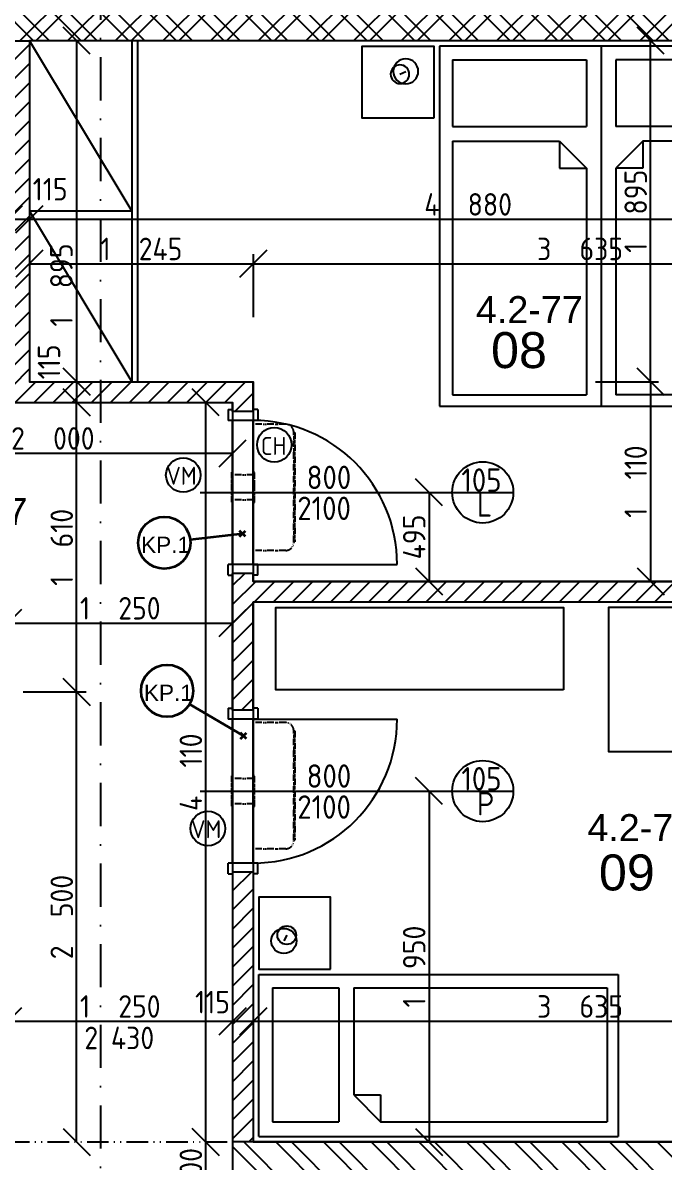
# Model space of a CAD drawing. Extents: x 4511820 to 5180432, y -1526536 to -944957.
# Drawn here: x 4988954 to 4992522, y -1056091 to -1049758 of the extents above; entities that cross this region are included whole.
import ezdxf

# ---------------------------------------------------------------- set-up
doc = ezdxf.new("R2010")
doc.units = 0
doc.header["$MEASUREMENT"] = 0
doc.linetypes.add('ACAD_ISO12W100', pattern=[22, 12, -3, 0.5, -3, 0.5, -3])
doc.linetypes.add('BODKOCIARKOVANA_3', pattern=[5.6, 3, -1.3, 0, -1.3])
doc.layers.get('0').update_dxf_attribs({"linetype": 'CONTINUOUS'})
doc.layers.get('Defpoints').update_dxf_attribs({"color": 61, "linetype": 'CONTINUOUS'})
for name, color, linetype in [('DVERE', 45, 'CONTINUOUS'), ('KÓTY', 4, 'CONTINUOUS'), ('MÚRY', 1, 'CONTINUOUS'), ('osi', 253, 'CONTINUOUS'), ('Plochy', 41, 'CONTINUOUS'), ('POPIS', 7, 'CONTINUOUS'), ('TENKÁ', 7, 'CONTINUOUS'), ('ZARIADENIE', 47, 'CONTINUOUS'), ('ZZ-chladenie', 133, 'CONTINUOUS'), ('zz-vetr', 52, 'CONTINUOUS'), ('ŠRAFY', 82, 'CONTINUOUS')]:
    doc.layers.add(name, color=color, linetype=linetype)
doc.layers.add('preklady', color=74, linetype='CONTINUOUS', lineweight=35)
doc.styles.add('ARIAL', font='arial.ttf')
doc.styles.add('STYLE1', font='isocp.shx')
doc.dimstyles.new('STANDARD-50', dxfattribs={"dimtxt": 125, "dimasz": 150, "dimexe": 10, "dimexo": 200, "dimgap": 20, "dimtad": 1, "dimdsep": 46, "dimlunit": 6, "dimtxsty": 'STYLE1', "dimblk1": 'OBLIQUE', "dimblk2": 'OBLIQUE', "dimsah": 1, "dimcen": 2.5, "dimse1": 1, "dimse2": 1, "dimadec": 0, "dimazin": 0, "dimtfac": 1, "dimtmove": 1, "dimatfit": 3, "dimldrblk": 'OBLIQUE', "dimfxl": 1, "dimtolj": 1, "dimtzin": 0, "dimarcsym": 0})
pattern_1 = [(45, (515270.5, 400718.02), (-53.0330086, 53.0330086), [])]
pattern_2 = [(135, (462343.18, 70767), (-132.5825215, -132.5825215), []), (135, (462343.18, 70855.4), (-132.5825215, -132.5825215), [])]

# ---------------------------------------------------------------- blocks, each defined once
blk = doc.blocks.new('DVOJPOSTEL')
at = {"layer": 'ZARIADENIE', "ltscale": 0.25}
for p, q in [((4444359, -1314665.2), (4444359, -1312665.2)), ((4444359, -1312665.2), (4446159, -1312665.2)), ((4445259, -1312665.2), (4445259, -1314665.2)), ((4446159, -1312665.2), (4446159, -1314665.2)), ((4444139.6, -1312821.2), (4444171.8, -1312805.1)), ((4446378.4, -1312821.2), (4446346.2, -1312805.1)), ((4446159, -1314665.2), (4444359, -1314665.2))]:
    blk.add_line(p, q, dxfattribs=at)
at = {"layer": 'ZARIADENIE', "color": 76, "ltscale": 0.25}
for p, q in [((4444432.3, -1312741.6), (4445177.9, -1312741.6)), ((4444432.3, -1312741.6), (4444432.3, -1313110.9)), ((4445177.9, -1312741.6), (4445177.9, -1313110.9)), ((4446085.7, -1312741.6), (4445340.1, -1312741.6)), ((4445340.1, -1312741.6), (4445340.1, -1313110.9)), ((4446085.7, -1312741.6), (4446085.7, -1313110.9)), ((4444432.3, -1313110.9), (4445177.9, -1313110.9)), ((4446085.7, -1313110.9), (4445340.1, -1313110.9)), ((4444432.3, -1313193.6), (4444432.3, -1314603.6)), ((4444432.3, -1313193.6), (4445027.9, -1313193.6)), ((4445027.9, -1313193.6), (4445177.9, -1313343.6)), ((4445027.9, -1313193.6), (4445027.9, -1313343.6)), ((4445490.1, -1313193.6), (4445340.1, -1313343.6)), ((4446085.7, -1313193.6), (4445490.1, -1313193.6)), ((4445490.1, -1313193.6), (4445490.1, -1313343.6)), ((4446085.7, -1313193.6), (4446085.7, -1314603.6)), ((4445027.9, -1313343.6), (4445177.9, -1313343.6)), ((4445177.9, -1313343.6), (4445177.9, -1314603.6)), ((4445340.1, -1313343.6), (4445340.1, -1314603.6)), ((4445490.1, -1313343.6), (4445340.1, -1313343.6)), ((4444432.3, -1314603.6), (4445177.9, -1314603.6)), ((4446085.7, -1314603.6), (4445340.1, -1314603.6))]:
    blk.add_line(p, q, dxfattribs=at)
at = {"layer": 'ZARIADENIE'}
for points in [[(4444329, -1313065.2), (4443929, -1313065.2), (4443929, -1312665.2), (4444329, -1312665.2)], [(4446189, -1313065.2), (4446589, -1313065.2), (4446589, -1312665.2), (4446189, -1312665.2)]]:
    blk.add_lwpolyline(points, close=True, dxfattribs=at)
at = {"layer": 'ZARIADENIE', "ltscale": 0.25}
for centre, radius in [((4444139.6, -1312821.2), 51.9), ((4444171.8, -1312805.1), 69.7), ((4446346.2, -1312805.1), 69.7), ((4446378.4, -1312821.2), 51.9)]:
    blk.add_circle(centre, radius, dxfattribs=at)
blk = doc.blocks.new('JEDNOPOSTEL')
at = {"layer": 'ZARIADENIE', "ltscale": 0.25}
for p, q in [((4449069, -1322230.2), (4447069, -1322230.2)), ((4447069, -1323130.2), (4447069, -1322230.2)), ((4449069, -1322230.2), (4449069, -1323130.2)), ((4449069, -1323130.2), (4447069, -1323130.2)), ((4448913, -1323349.6), (4448929.1, -1323317.4))]:
    blk.add_line(p, q, dxfattribs=at)
at = {"layer": 'ZARIADENIE', "color": 76, "ltscale": 0.25}
for p, q in [((4448390.6, -1322311.3), (4447130.6, -1322311.3)), ((4447130.6, -1323056.9), (4447130.6, -1322311.3)), ((4448540.6, -1322461.3), (4448390.6, -1322311.3)), ((4448390.6, -1322461.3), (4448390.6, -1322311.3)), ((4448992.6, -1322311.3), (4448623.3, -1322311.3)), ((4448623.3, -1323056.9), (4448623.3, -1322311.3)), ((4448992.6, -1323056.9), (4448992.6, -1322311.3)), ((4448540.6, -1322461.3), (4448390.6, -1322461.3)), ((4448540.6, -1323056.9), (4448540.6, -1322461.3)), ((4448540.6, -1323056.9), (4447130.6, -1323056.9)), ((4448992.6, -1323056.9), (4448623.3, -1323056.9))]:
    blk.add_line(p, q, dxfattribs=at)
at = {"layer": 'ZARIADENIE'}
blk.add_lwpolyline([(4448669, -1323160.2), (4448669, -1323560.2), (4449069, -1323560.2), (4449069, -1323160.2)], close=True, dxfattribs=at)
at = {"layer": 'ZARIADENIE', "ltscale": 0.25}
for centre, radius in [((4448929.1, -1323317.4), 69.7), ((4448913, -1323349.6), 51.9)]:
    blk.add_circle(centre, radius, dxfattribs=at)
blk = doc.blocks.new('_OBLIQUE')
at = {"color": 0, "linetype": 'ByBlock'}
blk.add_line((-0.5, -0.5), (0.5, 0.5), dxfattribs=at)
blk = doc.blocks.new('*D20920')
at = {"layer": 'Defpoints', "color": 0}
for p in [(4990321.5, -1054028.2), (4990321.5, -1055978.2), (4991213.5, -1055978.2)]:
    blk.add_point(p, dxfattribs=at)
at = {"layer": 'KÓTY', "color": 0, "lineweight": -2}
blk.add_line((4991213.5, -1054028.2), (4991213.5, -1055978.2), dxfattribs=at)
at = {"layer": 'KÓTY', "color": 0, "linetype": 'ByBlock', "lineweight": -2, "xscale": 150, "yscale": 150, "zscale": 150}
for p, rotation in [((4991213.5, -1054028.2), 90), ((4991213.5, -1055978.2), 270)]:
    blk.add_blockref('_OBLIQUE', p, dxfattribs=dict(at, rotation=rotation))
at = {"layer": 'KÓTY', "color": 0, "insert": (4991131, -1055003.2), "char_height": 125, "attachment_point": 5, "rotation": 90, "style": 'STYLE1'}
blk.add_mtext('\\A1;1ﾠ950', dxfattribs=at)
blk = doc.blocks.new('*D20921')
at = {"layer": 'Defpoints', "color": 0}
for p in [(4990321.5, -1052368.2), (4990321.5, -1052863.2), (4991213.5, -1052863.2)]:
    blk.add_point(p, dxfattribs=at)
at = {"layer": 'KÓTY', "color": 0, "lineweight": -2}
blk.add_line((4991213.5, -1052368.2), (4991213.5, -1052863.2), dxfattribs=at)
at = {"layer": 'KÓTY', "color": 0, "linetype": 'ByBlock', "lineweight": -2, "xscale": 150, "yscale": 150, "zscale": 150}
for p, rotation in [((4991213.5, -1052368.2), 90), ((4991213.5, -1052863.2), 270)]:
    blk.add_blockref('_OBLIQUE', p, dxfattribs=dict(at, rotation=rotation))
at = {"layer": 'KÓTY', "color": 0, "insert": (4991131, -1052615.7), "char_height": 125, "attachment_point": 5, "rotation": 90, "style": 'STYLE1'}
blk.add_mtext('\\A1;495', dxfattribs=at)
blk = doc.blocks.new('*D20932')
at = {"layer": 'Defpoints', "color": 0}
for p in [(4990236, -1051097.5), (4988991, -1051753.2), (4990236, -1051753.2)]:
    blk.add_point(p, dxfattribs=at)
at = {"layer": 'KÓTY', "color": 0, "lineweight": -2}
blk.add_line((4988991, -1051097.5), (4990236, -1051097.5), dxfattribs=at)
at = {"layer": 'KÓTY', "color": 0, "linetype": 'ByBlock', "lineweight": -2, "xscale": 150, "yscale": 150, "zscale": 150, "rotation": 180}
blk.add_blockref('_OBLIQUE', (4988991, -1051097.5), dxfattribs=at)
at = {"layer": 'KÓTY', "color": 0, "linetype": 'ByBlock', "lineweight": -2, "xscale": 150, "yscale": 150, "zscale": 150}
blk.add_blockref('_OBLIQUE', (4990236, -1051097.5), dxfattribs=at)
at = {"layer": 'KÓTY', "color": 0, "insert": (4989613.5, -1051015), "char_height": 125, "attachment_point": 5, "style": 'STYLE1'}
blk.add_mtext('\\A1;1ﾠ245', dxfattribs=at)
blk = doc.blocks.new('*D20933')
at = {"layer": 'Defpoints', "color": 0}
for p in [(4993871, -1050850), (4988991, -1051753.2), (4993871, -1051753.2)]:
    blk.add_point(p, dxfattribs=at)
at = {"layer": 'KÓTY', "color": 0, "lineweight": -2}
blk.add_line((4988991, -1050850), (4993871, -1050850), dxfattribs=at)
at = {"layer": 'KÓTY', "color": 0, "linetype": 'ByBlock', "lineweight": -2, "xscale": 150, "yscale": 150, "zscale": 150, "rotation": 180}
blk.add_blockref('_OBLIQUE', (4988991, -1050850), dxfattribs=at)
at = {"layer": 'KÓTY', "color": 0, "linetype": 'ByBlock', "lineweight": -2, "xscale": 150, "yscale": 150, "zscale": 150}
blk.add_blockref('_OBLIQUE', (4993871, -1050850), dxfattribs=at)
at = {"layer": 'KÓTY', "color": 0, "insert": (4991431, -1050767.5), "char_height": 125, "attachment_point": 5, "style": 'STYLE1'}
blk.add_mtext('\\A1;4ﾠ880', dxfattribs=at)
blk = doc.blocks.new('*D20934')
at = {"layer": 'Defpoints', "color": 0}
for p in [(4993871, -1051097.5), (4990236, -1051753.2), (4993871, -1052485.7)]:
    blk.add_point(p, dxfattribs=at)
at = {"layer": 'KÓTY', "color": 0, "lineweight": -2}
blk.add_line((4990236, -1051097.5), (4993871, -1051097.5), dxfattribs=at)
at = {"layer": 'KÓTY', "color": 0, "linetype": 'ByBlock', "lineweight": -2, "xscale": 150, "yscale": 150, "zscale": 150, "rotation": 180}
blk.add_blockref('_OBLIQUE', (4990236, -1051097.5), dxfattribs=at)
at = {"layer": 'KÓTY', "color": 0, "linetype": 'ByBlock', "lineweight": -2, "xscale": 150, "yscale": 150, "zscale": 150}
blk.add_blockref('_OBLIQUE', (4993871, -1051097.5), dxfattribs=at)
at = {"layer": 'KÓTY', "color": 0, "insert": (4992053.5, -1051015), "char_height": 125, "attachment_point": 5, "style": 'STYLE1'}
blk.add_mtext('\\A1;3ﾠ635', dxfattribs=at)
blk = doc.blocks.new('*D20935')
at = {"layer": 'Defpoints', "color": 0}
for p in [(4988876, -1050850), (4988991, -1050850), (4988991, -1050850)]:
    blk.add_point(p, dxfattribs=at)
at = {"layer": 'KÓTY', "color": 0, "lineweight": -2}
blk.add_line((4988876, -1050850), (4988991, -1050850), dxfattribs=at)
at = {"layer": 'KÓTY', "color": 0, "linetype": 'ByBlock', "lineweight": -2, "xscale": 150, "yscale": 150, "zscale": 150, "rotation": 180}
blk.add_blockref('_OBLIQUE', (4988876, -1050850), dxfattribs=at)
at = {"layer": 'KÓTY', "color": 0, "linetype": 'ByBlock', "lineweight": -2, "xscale": 150, "yscale": 150, "zscale": 150}
blk.add_blockref('_OBLIQUE', (4988991, -1050850), dxfattribs=at)
at = {"layer": 'KÓTY', "color": 0, "insert": (4989106, -1050683), "char_height": 125, "attachment_point": 5, "style": 'STYLE1'}
blk.add_mtext('\\A1;115', dxfattribs=at)
blk = doc.blocks.new('*D20939')
at = {"layer": 'Defpoints', "color": 0}
for p in [(4988121, -1051868.2), (4990121, -1051868.2), (4990121, -1052150.5)]:
    blk.add_point(p, dxfattribs=at)
at = {"layer": 'KÓTY', "color": 0, "lineweight": -2}
blk.add_line((4988121, -1052150.5), (4990121, -1052150.5), dxfattribs=at)
at = {"layer": 'KÓTY', "color": 0, "linetype": 'ByBlock', "lineweight": -2, "xscale": 150, "yscale": 150, "zscale": 150, "rotation": 180}
blk.add_blockref('_OBLIQUE', (4988121, -1052150.5), dxfattribs=at)
at = {"layer": 'KÓTY', "color": 0, "linetype": 'ByBlock', "lineweight": -2, "xscale": 150, "yscale": 150, "zscale": 150}
blk.add_blockref('_OBLIQUE', (4990121, -1052150.5), dxfattribs=at)
at = {"layer": 'KÓTY', "color": 0, "insert": (4989121, -1052068), "char_height": 125, "attachment_point": 5, "style": 'STYLE1'}
blk.add_mtext('\\A1;2ﾠ000', dxfattribs=at)
blk = doc.blocks.new('*D20946')
at = {"layer": 'Defpoints', "color": 0}
for p in [(4990121, -1055307.5), (4988871, -1055978.2), (4990121, -1055978.2)]:
    blk.add_point(p, dxfattribs=at)
at = {"layer": 'KÓTY', "color": 0, "lineweight": -2}
blk.add_line((4988871, -1055307.5), (4990121, -1055307.5), dxfattribs=at)
at = {"layer": 'KÓTY', "color": 0, "linetype": 'ByBlock', "lineweight": -2, "xscale": 150, "yscale": 150, "zscale": 150, "rotation": 180}
blk.add_blockref('_OBLIQUE', (4988871, -1055307.5), dxfattribs=at)
at = {"layer": 'KÓTY', "color": 0, "linetype": 'ByBlock', "lineweight": -2, "xscale": 150, "yscale": 150, "zscale": 150}
blk.add_blockref('_OBLIQUE', (4990121, -1055307.5), dxfattribs=at)
at = {"layer": 'KÓTY', "color": 0, "insert": (4989496, -1055225), "char_height": 125, "attachment_point": 5, "style": 'STYLE1'}
blk.add_mtext('\\A1;1ﾠ250', dxfattribs=at)
blk = doc.blocks.new('*D20947')
at = {"layer": 'Defpoints', "color": 0}
for p in [(4990236, -1055307.5), (4990121, -1055978.2), (4990236, -1055978.2)]:
    blk.add_point(p, dxfattribs=at)
at = {"layer": 'KÓTY', "color": 0, "lineweight": -2}
blk.add_line((4990121, -1055307.5), (4990236, -1055307.5), dxfattribs=at)
at = {"layer": 'KÓTY', "color": 0, "linetype": 'ByBlock', "lineweight": -2, "xscale": 150, "yscale": 150, "zscale": 150, "rotation": 180}
blk.add_blockref('_OBLIQUE', (4990121, -1055307.5), dxfattribs=at)
at = {"layer": 'KÓTY', "color": 0, "linetype": 'ByBlock', "lineweight": -2, "xscale": 150, "yscale": 150, "zscale": 150}
blk.add_blockref('_OBLIQUE', (4990236, -1055307.5), dxfattribs=at)
at = {"layer": 'KÓTY', "color": 0, "insert": (4990009, -1055201), "char_height": 125, "attachment_point": 5, "style": 'STYLE1'}
blk.add_mtext('\\A1;115', dxfattribs=at)
blk = doc.blocks.new('*D20948')
at = {"layer": 'Defpoints', "color": 0}
for p in [(4993871, -1055307.5), (4990236, -1055978.2), (4993871, -1055978.2)]:
    blk.add_point(p, dxfattribs=at)
at = {"layer": 'KÓTY', "color": 0, "lineweight": -2}
blk.add_line((4990236, -1055307.5), (4993871, -1055307.5), dxfattribs=at)
at = {"layer": 'KÓTY', "color": 0, "linetype": 'ByBlock', "lineweight": -2, "xscale": 150, "yscale": 150, "zscale": 150, "rotation": 180}
blk.add_blockref('_OBLIQUE', (4990236, -1055307.5), dxfattribs=at)
at = {"layer": 'KÓTY', "color": 0, "linetype": 'ByBlock', "lineweight": -2, "xscale": 150, "yscale": 150, "zscale": 150}
blk.add_blockref('_OBLIQUE', (4993871, -1055307.5), dxfattribs=at)
at = {"layer": 'KÓTY', "color": 0, "insert": (4992053.5, -1055225), "char_height": 125, "attachment_point": 5, "style": 'STYLE1'}
blk.add_mtext('\\A1;3ﾠ635', dxfattribs=at)
blk = doc.blocks.new('*D20953')
at = {"layer": 'Defpoints', "color": 0}
for p in [(4988871, -1053478.2), (4989253, -1053478.2), (4988871, -1055978.2)]:
    blk.add_point(p, dxfattribs=at)
at = {"layer": 'KÓTY', "color": 0, "lineweight": -2}
blk.add_line((4989253, -1055978.2), (4989253, -1053478.2), dxfattribs=at)
at = {"layer": 'KÓTY', "color": 0, "linetype": 'ByBlock', "lineweight": -2, "xscale": 150, "yscale": 150, "zscale": 150}
for p, rotation in [((4989253, -1053478.2), 90), ((4989253, -1055978.2), 270)]:
    blk.add_blockref('_OBLIQUE', p, dxfattribs=dict(at, rotation=rotation))
at = {"layer": 'KÓTY', "color": 0, "insert": (4989170.5, -1054728.2), "char_height": 125, "attachment_point": 5, "rotation": 90, "style": 'STYLE1'}
blk.add_mtext('\\A1;2ﾠ500', dxfattribs=at)
blk = doc.blocks.new('*D20954')
at = {"layer": 'Defpoints', "color": 0}
for p in [(4990121, -1053094.5), (4988871, -1053478.2), (4990121, -1053478.2)]:
    blk.add_point(p, dxfattribs=at)
at = {"layer": 'KÓTY', "color": 0, "lineweight": -2}
blk.add_line((4988871, -1053094.5), (4990121, -1053094.5), dxfattribs=at)
at = {"layer": 'KÓTY', "color": 0, "linetype": 'ByBlock', "lineweight": -2, "xscale": 150, "yscale": 150, "zscale": 150, "rotation": 180}
blk.add_blockref('_OBLIQUE', (4988871, -1053094.5), dxfattribs=at)
at = {"layer": 'KÓTY', "color": 0, "linetype": 'ByBlock', "lineweight": -2, "xscale": 150, "yscale": 150, "zscale": 150}
blk.add_blockref('_OBLIQUE', (4990121, -1053094.5), dxfattribs=at)
at = {"layer": 'KÓTY', "color": 0, "insert": (4989496, -1053012), "char_height": 125, "attachment_point": 5, "style": 'STYLE1'}
blk.add_mtext('\\A1;1ﾠ250', dxfattribs=at)
blk = doc.blocks.new('*D20955')
at = {"layer": 'Defpoints', "color": 0}
for p in [(4988871, -1051868.2), (4989253, -1051868.2), (4988871, -1053478.2)]:
    blk.add_point(p, dxfattribs=at)
at = {"layer": 'KÓTY', "color": 0, "lineweight": -2}
blk.add_line((4989253, -1053478.2), (4989253, -1051868.2), dxfattribs=at)
at = {"layer": 'KÓTY', "color": 0, "linetype": 'ByBlock', "lineweight": -2, "xscale": 150, "yscale": 150, "zscale": 150}
for p, rotation in [((4989253, -1051868.2), 90), ((4989253, -1053478.2), 270)]:
    blk.add_blockref('_OBLIQUE', p, dxfattribs=dict(at, rotation=rotation))
at = {"layer": 'KÓTY', "color": 0, "insert": (4989170.5, -1052673.2), "char_height": 125, "attachment_point": 5, "rotation": 90, "style": 'STYLE1'}
blk.add_mtext('\\A1;1ﾠ610', dxfattribs=at)
blk = doc.blocks.new('*D20956')
at = {"layer": 'Defpoints', "color": 0}
for p in [(4988991, -1049858.2), (4988991, -1051753.2), (4989253, -1051753.2)]:
    blk.add_point(p, dxfattribs=at)
at = {"layer": 'KÓTY', "color": 0, "lineweight": -2}
blk.add_line((4989253, -1049858.2), (4989253, -1051753.2), dxfattribs=at)
at = {"layer": 'KÓTY', "color": 0, "linetype": 'ByBlock', "lineweight": -2, "xscale": 150, "yscale": 150, "zscale": 150}
for p, rotation in [((4989253, -1049858.2), 90), ((4989253, -1051753.2), 270)]:
    blk.add_blockref('_OBLIQUE', p, dxfattribs=dict(at, rotation=rotation))
at = {"layer": 'KÓTY', "color": 0, "insert": (4989168.5, -1051215.5), "char_height": 125, "attachment_point": 5, "rotation": 90, "style": 'STYLE1'}
blk.add_mtext('\\A1;1ﾠ895', dxfattribs=at)
blk = doc.blocks.new('*D20957')
at = {"layer": 'Defpoints', "color": 0}
for p in [(4988991, -1051753.2), (4988991, -1051868.2), (4989253, -1051868.2)]:
    blk.add_point(p, dxfattribs=at)
at = {"layer": 'KÓTY', "color": 0, "lineweight": -2}
blk.add_line((4989253, -1051753.2), (4989253, -1051868.2), dxfattribs=at)
at = {"layer": 'KÓTY', "color": 0, "linetype": 'ByBlock', "lineweight": -2, "xscale": 150, "yscale": 150, "zscale": 150}
for p, rotation in [((4989253, -1051753.2), 90), ((4989253, -1051868.2), 270)]:
    blk.add_blockref('_OBLIQUE', p, dxfattribs=dict(at, rotation=rotation))
at = {"layer": 'KÓTY', "color": 0, "insert": (4989099.5, -1051643), "char_height": 125, "attachment_point": 5, "rotation": 90, "style": 'STYLE1'}
blk.add_mtext('\\A1;115', dxfattribs=at)
blk = doc.blocks.new('*D20958')
at = {"layer": 'Defpoints', "color": 0}
for p in [(4990236, -1051753.2), (4990236, -1052863.2), (4992445.5, -1052863.2)]:
    blk.add_point(p, dxfattribs=at)
at = {"layer": 'KÓTY', "color": 0, "lineweight": -2}
blk.add_line((4992445.5, -1051753.2), (4992445.5, -1052863.2), dxfattribs=at)
at = {"layer": 'KÓTY', "color": 0, "linetype": 'ByBlock', "lineweight": -2, "xscale": 150, "yscale": 150, "zscale": 150}
for p, rotation in [((4992445.5, -1051753.2), 90), ((4992445.5, -1052863.2), 270)]:
    blk.add_blockref('_OBLIQUE', p, dxfattribs=dict(at, rotation=rotation))
at = {"layer": 'KÓTY', "color": 0, "insert": (4992363, -1052308.2), "char_height": 125, "attachment_point": 5, "rotation": 90, "style": 'STYLE1'}
blk.add_mtext('\\A1;1ﾠ110', dxfattribs=at)
blk = doc.blocks.new('*D20959')
at = {"layer": 'Defpoints', "color": 0}
for p in [(4990236, -1049858.2), (4992445.5, -1049858.2), (4990236, -1051753.2)]:
    blk.add_point(p, dxfattribs=at)
at = {"layer": 'KÓTY', "color": 0, "lineweight": -2}
blk.add_line((4992445.5, -1051753.2), (4992445.5, -1049858.2), dxfattribs=at)
at = {"layer": 'KÓTY', "color": 0, "linetype": 'ByBlock', "lineweight": -2, "xscale": 150, "yscale": 150, "zscale": 150}
for p, rotation in [((4992445.5, -1049858.2), 90), ((4992445.5, -1051753.2), 270)]:
    blk.add_blockref('_OBLIQUE', p, dxfattribs=dict(at, rotation=rotation))
at = {"layer": 'KÓTY', "color": 0, "insert": (4992363, -1050805.7), "char_height": 125, "attachment_point": 5, "rotation": 90, "style": 'STYLE1'}
blk.add_mtext('\\A1;1ﾠ895', dxfattribs=at)
blk = doc.blocks.new('*D20975')
at = {"layer": 'Defpoints', "color": 0}
for p in [(4989693.5, -1051868.2), (4989693.5, -1055978.2), (4989971, -1055978.2)]:
    blk.add_point(p, dxfattribs=at)
at = {"layer": 'KÓTY', "color": 0, "lineweight": -2}
blk.add_line((4989971, -1051868.2), (4989971, -1055978.2), dxfattribs=at)
at = {"layer": 'KÓTY', "color": 0, "linetype": 'ByBlock', "lineweight": -2, "xscale": 150, "yscale": 150, "zscale": 150}
for p, rotation in [((4989971, -1051868.2), 90), ((4989971, -1055978.2), 270)]:
    blk.add_blockref('_OBLIQUE', p, dxfattribs=dict(at, rotation=rotation))
at = {"layer": 'KÓTY', "color": 0, "insert": (4989888.5, -1053923.2), "char_height": 125, "attachment_point": 5, "rotation": 90, "style": 'STYLE1'}
blk.add_mtext('\\A1;4ﾠ110', dxfattribs=at)
blk = doc.blocks.new('*D20976')
at = {"layer": 'Defpoints', "color": 0}
for p in [(4989971, -1055978.2), (4989971, -1056278.2), (4989971, -1056278.2)]:
    blk.add_point(p, dxfattribs=at)
at = {"layer": 'KÓTY', "color": 0, "lineweight": -2}
blk.add_line((4989971, -1055978.2), (4989971, -1056278.2), dxfattribs=at)
at = {"layer": 'KÓTY', "color": 0, "linetype": 'ByBlock', "lineweight": -2, "xscale": 150, "yscale": 150, "zscale": 150}
for p, rotation in [((4989971, -1055978.2), 90), ((4989971, -1056278.2), 270)]:
    blk.add_blockref('_OBLIQUE', p, dxfattribs=dict(at, rotation=rotation))
at = {"layer": 'KÓTY', "color": 0, "insert": (4989888.5, -1056128.2), "char_height": 125, "attachment_point": 5, "rotation": 90, "style": 'STYLE1'}
blk.add_mtext('\\A1;300', dxfattribs=at)
blk = doc.blocks.new('chlad2')
at = {"layer": 'ZZ-chladenie', "linetype": 'ACAD_ISO12W100', "ltscale": 3}
for p, q in [((5102412.5, -1105747.3), (5102592.5, -1105747.3)), ((5102412.5, -1106448.4), (5102592.5, -1106448.4))]:
    blk.add_line(p, q, dxfattribs=at)
blk.add_lwpolyline([(5102367.5, -1106402), (5102360.8, -1106402), (5102360.8, -1105794.8), (5102367.5, -1105794.8)], close=True, dxfattribs=at)
for centre, start, end in [((5102412.5, -1105792.3), 90, 180), ((5102412.5, -1106403.4), 180, 270)]:
    blk.add_arc(centre, 45, start, end, dxfattribs=at)

msp = doc.modelspace()

# ---------------------------------------------------------------- hatches: boundary and pattern name
at = {"layer": 'ŠRAFY'}
h = msp.add_hatch(dxfattribs=at)
h.set_pattern_fill('ANSI32', color=256, scale=500)
h.set_pattern_definition([(45, (462343.18, 70767), (-132.5825215, 132.5825215), []), (45, (462431.57, 70767), (-132.5825215, 132.5825215), [])])
h.paths.add_polyline_path([(4982261, -1049858.172), (4985096, -1049858.172), (4985211, -1049858.172), (4986211, -1049858.172), (4986326, -1049858.172), (4988876, -1049858.172), (4988991, -1049858.172), (4993871, -1049858.172), (4993871, -1049608.172), (4982121, -1049608.172), (4982121, -1049858.172)])
h.paths.add_polyline_path([(4982957.5, -1049779.049), (4982957.5, -1049578.951), (4983207.5, -1049578.951), (4983207.5, -1049779.049)], flags=9)
h = msp.add_hatch(dxfattribs=at)
h.set_pattern_fill('ANSI32', color=256, scale=500, angle=90)
h.set_pattern_definition(pattern_2)
h.paths.add_polyline_path([(4982121, -1049858.172), (4982261, -1049858.172), (4985096, -1049858.172), (4985211, -1049858.172), (4986211, -1049858.172), (4986326, -1049858.172), (4988876, -1049858.172), (4988991, -1049858.172), (4993871, -1049858.172), (4993871, -1049608.172), (4982121, -1049608.172)])
h.paths.add_polyline_path([(4982957.5, -1049779.049), (4982957.5, -1049578.951), (4983207.5, -1049578.951), (4983207.5, -1049779.049)], flags=9)
at = {"layer": 'ŠRAFY', "ltscale": 0.25}
h = msp.add_hatch(dxfattribs=at)
h.set_pattern_fill('ANSI31', color=256, scale=600, style=0)
h.set_pattern_definition(pattern_1)
h.paths.add_polyline_path([(4990236, -1051753.172), (4988991, -1051753.172), (4988991, -1049858.172), (4988876, -1049858.172), (4988876, -1051753.172), (4988121, -1051753.172), (4988121, -1051868.172), (4990121, -1051868.172), (4990121, -1051918.172), (4990236, -1051918.172)])
h = msp.add_hatch(dxfattribs=at)
h.set_pattern_fill('ANSI31', color=256, scale=600, style=0)
h.set_pattern_definition(pattern_1)
h.paths.add_polyline_path([(4990236, -1052978.172), (4993871, -1052978.172), (4993871, -1052863.172), (4990236, -1052863.172), (4990236, -1052828.172), (4990236, -1052818.172), (4990121, -1052818.172), (4990121, -1052828.172), (4990121, -1053568.172), (4990121, -1053578.172), (4990236, -1053578.172), (4990236, -1053568.172)])
h = msp.add_hatch(dxfattribs=at)
h.set_pattern_fill('ANSI31', color=256, scale=600, style=0)
h.set_pattern_definition(pattern_1)
h.paths.add_polyline_path([(4990121, -1055978.172), (4990236, -1055978.172), (4990236, -1054488.172), (4990236, -1054478.172), (4990121, -1054478.172), (4990121, -1054488.172)])
at = {"layer": 'ŠRAFY'}
h = msp.add_hatch(dxfattribs=at)
h.set_pattern_fill('ANSI32', color=256, scale=500, angle=90)
h.set_pattern_definition(pattern_2)
h.paths.add_polyline_path([(4990121, -1056278.172), (4990236, -1056278.172), (4993871, -1056278.172), (4993871, -1055978.172), (4990236, -1055978.172), (4990121, -1055978.172)])
h.paths.add_polyline_path([(4992558.5, -1056271.971), (4992558.5, -1055984.373), (4992808.5, -1055984.373), (4992808.5, -1056271.971)], flags=24)

# ---------------------------------------------------------------- linework, layer by layer
at = {"layer": 'DVERE', "ltscale": 0.25}
for p, q in [((4990096, -1051908.172), (4990096, -1051968.172)), ((4990096, -1051908.172), (4990121, -1051908.172)), ((4990261, -1051908.172), (4990236, -1051908.172)), ((4990261, -1051908.172), (4990261, -1051968.172)), ((4990261, -1051968.172), (4990096, -1051968.172)), ((4990121, -1052768.172), (4990121, -1051968.172)), ((4990236, -1052768.172), (4990236, -1051968.172)), ((4989939.5, -1052368.172), (4991342.156, -1052368.172)), ((4991342.156, -1052368.172), (4991682.156, -1052368.172)), ((4990096, -1052828.172), (4990096, -1052768.172)), ((4990261, -1052768.172), (4990096, -1052768.172)), ((4990236, -1052768.172), (4991036, -1052768.172)), ((4990261, -1052828.172), (4990261, -1052768.172)), ((4990096, -1052828.172), (4990121, -1052828.172)), ((4990261, -1052828.172), (4990236, -1052828.172)), ((4990096, -1053568.172), (4990096, -1053628.172)), ((4990096, -1053568.172), (4990121, -1053568.172)), ((4990261, -1053568.172), (4990236, -1053568.172)), ((4990261, -1053568.172), (4990261, -1053628.172)), ((4990261, -1053628.172), (4990096, -1053628.172)), ((4990121, -1054428.172), (4990121, -1053628.172)), ((4990236, -1054428.172), (4990236, -1053628.172)), ((4990236, -1053628.172), (4991036, -1053628.172)), ((4989939.5, -1054028.172), (4991342.156, -1054028.172)), ((4991342.156, -1054028.172), (4991682.156, -1054028.172)), ((4990096, -1054488.172), (4990096, -1054428.172)), ((4990261, -1054428.172), (4990096, -1054428.172)), ((4990261, -1054488.172), (4990261, -1054428.172)), ((4990096, -1054488.172), (4990121, -1054488.172)), ((4990261, -1054488.172), (4990236, -1054488.172))]:
    msp.add_line(p, q, dxfattribs=at)
for centre in [(4991512.156, -1052368.172), (4991512.156, -1054028.172)]:
    msp.add_circle(centre, 170, dxfattribs=at)
for centre, start, end in [((4990236, -1052768.172), 0, 90), ((4990236, -1053628.172), 270, 0)]:
    msp.add_arc(centre, 800, start, end, dxfattribs=at)
at = {"layer": 'KÓTY', "ltscale": 0.25}
msp.add_line((4990236, -1051044.097), (4990236, -1051394.097), dxfattribs=at)
msp.add_line((4990236, -1051044.097), (4990236, -1051394.097), dxfattribs=at)
at = {"layer": 'KÓTY', "ltscale": 25}
for p, q in [((4992139.597, -1051753.172), (4992489.597, -1051753.172)), ((4989306.403, -1053478.172), (4988956.403, -1053478.172)), ((4989306.403, -1053478.172), (4988956.403, -1053478.172))]:
    msp.add_line(p, q, dxfattribs=at)
at = {"layer": 'MÚRY'}
for p, q in [((4993871, -1049858.172), (4988991, -1049858.172)), ((4993871, -1052863.172), (4990236, -1052863.172)), ((4993871, -1052978.172), (4990236, -1052978.172)), ((4990236, -1053578.172), (4990236, -1052978.172)), ((4990121, -1054478.172), (4990121, -1056278.172)), ((4990236, -1054478.172), (4990236, -1055978.172)), ((4993871, -1055978.172), (4990236, -1055978.172))]:
    msp.add_line(p, q, dxfattribs=at)
at = {"layer": 'MÚRY', "ltscale": 0.25}
for p, q in [((4988991, -1049858.172), (4988991, -1051753.172)), ((4988991, -1051753.172), (4990236, -1051753.172)), ((4990236, -1051918.172), (4990236, -1051753.172)), ((4988121, -1051868.172), (4990121, -1051868.172)), ((4990121, -1051918.172), (4990121, -1051868.172)), ((4990236, -1051918.172), (4990121, -1051918.172)), ((4990121, -1053578.172), (4990121, -1052818.172)), ((4990236, -1052818.172), (4990121, -1052818.172)), ((4990236, -1052863.172), (4990236, -1052818.172)), ((4990236, -1053578.172), (4990121, -1053578.172)), ((4990236, -1054478.172), (4990121, -1054478.172))]:
    msp.add_line(p, q, dxfattribs=at)
at = {"layer": 'osi', "linetype": 'BODKOCIARKOVANA_3', "ltscale": 80}
msp.add_line((4989386, -1047260.98), (4989386, -1084778.172), dxfattribs=at)
at = {"layer": 'Plochy'}
for points in [[(4993871, -1049858.172), (4988991, -1049858.172), (4988991, -1051753.172), (4990236, -1051753.172), (4990236, -1052863.172), (4993871, -1052863.172)], [(4988871, -1059778.172), (4988871, -1053478.172), (4986326, -1053478.172), (4986326, -1051868.172), (4990121, -1051868.172), (4990121, -1059778.172), (4991241, -1059778.172), (4991241, -1062398.172), (4988056, -1062398.172), (4988056, -1059778.172)], [(4993871, -1052978.172), (4990236, -1052978.172), (4990236, -1055978.172), (4993871, -1055978.172)]]:
    msp.add_lwpolyline(points, close=True, dxfattribs=at)
at = {"layer": 'preklady'}
for p, q in [((4990158.883, -1052614.117), (4990192.117, -1052580.883)), ((4990192.118, -1052614.118), (4990158.884, -1052580.884)), ((4990175.501, -1052597.501), (4989884.798, -1052631.28)), ((4990182.001, -1053721.501), (4989881.521, -1053544.314)), ((4990165.383, -1053738.117), (4990198.617, -1053704.883)), ((4990198.618, -1053738.118), (4990165.384, -1053704.884))]:
    msp.add_line(p, q, dxfattribs=at)
at = {"layer": 'preklady', "ltscale": 0.25}
for centre in [(4989740.767, -1052648.017), (4989756.619, -1053470.663)]:
    msp.add_circle(centre, 145, dxfattribs=at)
at = {"layer": 'TENKÁ'}
for p, q in [((4988876, -1049858.172), (4988991, -1049858.172)), ((4990236, -1055978.172), (4990121, -1055978.172))]:
    msp.add_line(p, q, dxfattribs=at)
at = {"layer": 'TENKÁ', "linetype": 'ACAD_ISO12W100', "ltscale": 10}
msp.add_line((4988871, -1055978.172), (4990121, -1055978.172), dxfattribs=at)
at = {"layer": 'ZARIADENIE'}
for p, q in [((4988991, -1049858.172), (4989561, -1050805.672)), ((4989561, -1049858.172), (4989561, -1051753.172)), ((4989591, -1049858.172), (4989591, -1051753.172)), ((4989561, -1050805.672), (4988991, -1050805.672)), ((4988991, -1050805.672), (4989561, -1051753.172))]:
    msp.add_line(p, q, dxfattribs=at)
at = {"layer": 'ZARIADENIE', "color": 45, "ltscale": 0.25}
msp.add_lwpolyline([(4991961, -1053465.939), (4990361, -1053465.939), (4990361, -1053008.172), (4991961, -1053008.172)], close=True, dxfattribs=at)
at = {"layer": 'ZARIADENIE'}
msp.add_lwpolyline([(4993811, -1053008.172), (4992211, -1053008.172), (4992211, -1053808.172), (4993811, -1053808.172)], close=True, dxfattribs=at)
at = {"layer": 'ZZ-chladenie'}
msp.add_circle((4990352.558, -1052103.805), 96, dxfattribs=at)
at = {"layer": 'zz-vetr', "linetype": 'ACAD_ISO12W100', "lineweight": -2, "ltscale": 3}
for p, q in [((4990236, -1052270.146), (4990121, -1052270.146)), ((4990236, -1052410.146), (4990121, -1052410.146)), ((4990236, -1053958.172), (4990121, -1053958.172)), ((4990236, -1054098.172), (4990121, -1054098.172))]:
    msp.add_line(p, q, dxfattribs=at)
for points in [[(4990114, -1052425.146), (4990121, -1052425.146), (4990121, -1052255.146), (4990114, -1052255.146)], [(4990236, -1052425.146), (4990243, -1052425.146), (4990243, -1052255.146), (4990236, -1052255.146)], [(4990114, -1054113.172), (4990121, -1054113.172), (4990121, -1053943.172), (4990114, -1053943.172)], [(4990236, -1054113.172), (4990243, -1054113.172), (4990243, -1053943.172), (4990236, -1053943.172)]]:
    msp.add_lwpolyline(points, close=True, dxfattribs=at)
at = {"layer": 'zz-vetr'}
for centre in [(4989846.285, -1052271.548), (4989983.413, -1054236.106)]:
    msp.add_circle(centre, 96, dxfattribs=at)

# ---------------------------------------------------------------- block references
at = {"layer": 'ZARIADENIE', "color": 2, "xscale": -1}
msp.add_blockref('DVOJPOSTEL', (9437430, 262777.02), dxfattribs=at)
at = {"layer": 'ZARIADENIE', "color": 2, "rotation": 180}
msp.add_blockref('JEDNOPOSTEL', (9439335, -2378178.363), dxfattribs=at)
at = {"layer": 'ZZ-chladenie', "rotation": 180}
for p in [(10092828.5, -2158438.007), (10092828.5, -2160096.007)]:
    msp.add_blockref('chlad2', p, dxfattribs=at)

# ---------------------------------------------------------------- texts
at = {"layer": 'DVERE', "style": 'STYLE1'}
for s, p in [('105', (4991393.126, -1052364.672)), ('L', (4991480.126, -1052503.309)), ('105', (4991393.126, -1054024.672)), ('P', (4991480.126, -1054163.309))]:
    msp.add_text(s, height=130, dxfattribs=at).set_placement(p)
at = {"layer": 'KÓTY', "insert": (4989490.423, -1055399.957), "char_height": 125, "attachment_point": 5, "style": 'STYLE1'}
msp.add_mtext('\\A1;2 430', dxfattribs=at)
at = {"layer": 'POPIS', "lineweight": 40, "ltscale": 0.25, "style": 'ARIAL'}
for s, height, p in [('4.2-77', 150, (4991474.269, -1051427.251)), ('08', 200, (4991558.311, -1051677.251)), ('4.2-77', 150, (4988385.769, -1052548.751)), ('4.2-77', 150, (4992094.269, -1054306.251)), ('09', 200, (4992158.311, -1054580.251))]:
    msp.add_text(s, height=height, dxfattribs=at).set_placement(p)
at = {"layer": 'preklady', "linetype": 'Continuous', "lineweight": 20, "style": 'ARIAL'}
for p in [(4989611.503, -1052704.274), (4989627.355, -1053526.919)]:
    msp.add_text('KP.1', height=90, dxfattribs=at).set_placement(p)
at = {"layer": 'TENKÁ', "linetype": 'Continuous', "style": 'STYLE1'}
for s, p in [('800', (4990532.495, -1052349.588)), ('2100', (4990480.721, -1052521.696)), ('800', (4990532.495, -1054009.588)), ('2100', (4990480.721, -1054181.696))]:
    msp.add_text(s, height=130, dxfattribs=at).set_placement(p)
at = {"layer": 'ZZ-chladenie', "style": 'STYLE1'}
msp.add_text('CH', height=100, dxfattribs=at).set_placement((4990277.93, -1052160.004))
at = {"layer": 'zz-vetr', "style": 'STYLE1'}
for p in [(4989751.978, -1052325.561), (4989889.106, -1054290.119)]:
    msp.add_text('VM', height=100, dxfattribs=at).set_placement(p)

# ---------------------------------------------------------------- dimensions: what is measured, and where the dimension line sits
at = {"layer": 'KÓTY'}
for base, p1, p2, picture, middle in [((4989253, -1051753.172), (4988991, -1049858.172), (4988991, -1051753.172), '*D20956', (4989251, -1051215.5)), ((4989253, -1051868.172), (4988991, -1051753.172), (4988991, -1051868.172), '*D20957', (4989182, -1051643))]:
    dim = msp.add_linear_dim(base=base, p1=p1, p2=p2, angle=90, dimstyle='STANDARD-50', dxfattribs=at)
    dim.commit()
    dim.dimension.update_dxf_attribs({"geometry": picture, "text_midpoint": middle, "dimtype": 160})
for base, p1, p2, picture, middle in [((4992445.5, -1049858.172), (4990236, -1051753.172), (4990236, -1049858.172), '*D20959', (4992362.957, -1050805.672)), ((4992445.5, -1052863.172), (4990236, -1051753.172), (4990236, -1052863.172), '*D20958', (4992362.957, -1052308.172)), ((4989253, -1051868.172), (4988871, -1053478.172), (4988871, -1051868.172), '*D20955', (4989170.457, -1052673.172)), ((4989971, -1055978.172), (4989693.5, -1051868.172), (4989693.5, -1055978.172), '*D20975', (4989888.457, -1053923.172)), ((4991213.5, -1052863.172), (4990321.5, -1052368.172), (4990321.5, -1052863.172), '*D20921', (4991131, -1052615.672)), ((4989253, -1053478.172), (4988871, -1055978.172), (4988871, -1053478.172), '*D20953', (4989170.457, -1054728.172)), ((4991213.5, -1055978.172), (4990321.5, -1054028.172), (4990321.5, -1055978.172), '*D20920', (4991130.957, -1055003.172)), ((4989971, -1056278.172), (4989971, -1055978.172), (4989971, -1056278.172), '*D20976', (4989888.5, -1056128.172))]:
    dim = msp.add_linear_dim(base=base, p1=p1, p2=p2, angle=90, dimstyle='STANDARD-50', dxfattribs=at)
    dim.commit()
    dim.dimension.update_dxf_attribs({"geometry": picture, "text_midpoint": middle})
for base, p1, p2, picture, middle in [((4988991, -1050850), (4988876, -1050850), (4988991, -1050850), '*D20935', (4989106, -1050765.5)), ((4990236, -1055307.5), (4990121, -1055978.172), (4990236, -1055978.172), '*D20947', (4990009, -1055283.5))]:
    dim = msp.add_linear_dim(base=base, p1=p1, p2=p2, dimstyle='STANDARD-50', dxfattribs=at)
    dim.commit()
    dim.dimension.update_dxf_attribs({"geometry": picture, "text_midpoint": middle, "dimtype": 160})
for base, p1, p2, picture, middle in [((4993871, -1050850), (4988991, -1051753.172), (4993871, -1051753.172), '*D20933', (4991431, -1050767.457)), ((4990236, -1051097.5), (4988991, -1051753.172), (4990236, -1051753.172), '*D20932', (4989613.5, -1051014.957)), ((4993871, -1051097.5), (4990236, -1051753.172), (4993871, -1052485.672), '*D20934', (4992053.5, -1051014.957)), ((4990121, -1052150.5), (4988121, -1051868.172), (4990121, -1051868.172), '*D20939', (4989121, -1052067.957)), ((4990121, -1053094.5), (4988871, -1053478.172), (4990121, -1053478.172), '*D20954', (4989496, -1053011.957)), ((4990121, -1055307.5), (4988871, -1055978.172), (4990121, -1055978.172), '*D20946', (4989496, -1055224.957)), ((4993871, -1055307.5), (4990236, -1055978.172), (4993871, -1055978.172), '*D20948', (4992053.5, -1055224.957))]:
    dim = msp.add_linear_dim(base=base, p1=p1, p2=p2, dimstyle='STANDARD-50', dxfattribs=at)
    dim.commit()
    dim.dimension.update_dxf_attribs({"geometry": picture, "text_midpoint": middle})

doc.saveas('drawing.dxf')
